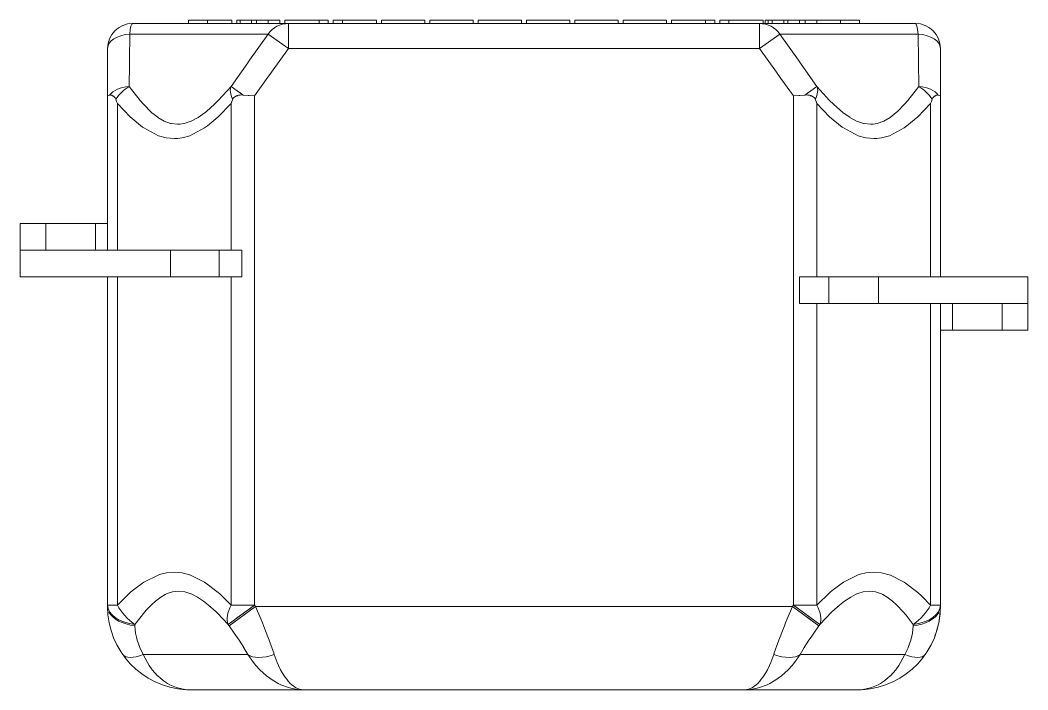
# Model space of a CAD drawing. Header units: millimetres. Extents: x -428 to 1137, y -706 to 661.
# Drawn here: x 453 to 1058, y 259 to 661 of the extents above; entities that cross this region are included whole.
import ezdxf

# ---------------------------------------------------------------- set-up
doc = ezdxf.new("R2010")
doc.units = ezdxf.units.MM
doc.header["$LTSCALE"] = 5
doc.linetypes.add('AUSGEZOGEN', pattern=[0])
doc.layers.add('Layer9', color=5, linetype='Continuous', true_color=0x0000ff)

# ---------------------------------------------------------------- blocks, each defined once
blk = doc.blocks.new('Einzelelement_nNn08')
at = {"layer": 'Layer9', "color": 5, "linetype": 'AUSGEZOGEN', "lineweight": 18, "true_color": 0x0000ff}
for p, q in [((554.16, 661), (554.16, 659)), ((580.16, 661), (554.16, 661)), ((565.57, 661), (565.57, 659)), ((580.16, 659), (580.16, 661)), ((583.16, 661), (583.16, 659)), ((583.16, 661), (609.16, 661)), ((585.16, 661), (585.16, 659)), ((592.16, 659), (592.16, 661)), ((595.06, 661), (595.06, 659)), ((602.06, 659), (602.06, 661)), ((609.16, 659), (609.16, 661)), ((612.14, 661), (612.14, 659)), ((638.16, 661), (612.14, 661)), ((632.64, 661), (632.64, 659)), ((638.16, 659), (638.16, 661)), ((641.16, 661), (641.16, 659)), ((667.16, 661), (641.16, 661)), ((646.61, 661), (646.61, 659)), ((667.16, 659), (667.16, 661)), ((696.16, 661), (670.16, 661)), ((670.16, 661), (670.16, 659)), ((696.16, 659), (696.16, 661)), ((725.16, 661), (699.16, 661)), ((699.16, 661), (699.16, 659)), ((725.16, 659), (725.16, 661)), ((754.16, 661), (728.16, 661)), ((728.16, 661), (728.16, 659)), ((754.16, 659), (754.16, 661)), ((783.16, 661), (757.16, 661)), ((757.16, 661), (757.16, 659)), ((783.16, 659), (783.16, 661)), ((812.16, 661), (786.16, 661)), ((786.16, 661), (786.16, 659)), ((812.16, 659), (812.16, 661)), ((841.16, 661), (815.16, 661)), ((815.16, 661), (815.16, 659)), ((841.16, 659), (841.16, 661)), ((844.16, 661), (844.16, 659)), ((844.16, 661), (870.16, 661)), ((864.72, 661), (864.72, 659)), ((870.16, 659), (870.16, 661)), ((873.16, 661), (873.16, 659)), ((873.16, 661), (899.19, 661)), ((878.69, 659), (878.69, 661)), ((899.19, 659), (899.19, 661)), ((900.49, 661), (900.49, 659)), ((900.49, 661), (931.54, 661)), ((902.16, 661), (902.16, 659)), ((904.74, 661), (904.74, 659)), ((911.74, 659), (911.74, 661)), ((914.08, 661), (914.08, 659)), ((921.08, 659), (921.08, 661)), ((924.54, 661), (924.54, 659)), ((931.54, 661), (957.16, 661)), ((931.54, 659), (931.54, 661)), ((945.76, 661), (945.76, 659)), ((957.16, 659), (957.16, 661)), ((897.13, 659), (520.66, 659)), ((614.2, 644), (614.2, 659)), ((897.13, 659), (897.13, 644)), ((990.66, 659), (897.13, 659)), ((518.98, 652.62), (602.05, 652.62)), ((602.05, 652.62), (614.2, 644)), ((897.13, 644), (909.28, 652.62)), ((909.28, 652.62), (992.34, 652.62)), ((897.13, 644), (614.2, 644)), ((579.79, 621.22), (587.01, 616.07)), ((924.31, 616.07), (931.54, 621.22)), ((505.66, 615.5), (505.66, 523)), ((593.95, 309.81), (593.95, 615.5)), ((917.38, 615.5), (917.38, 309.81)), ((1005.66, 507), (1005.66, 615.5)), ((511.52, 523), (511.52, 610.92)), ((579.81, 610.92), (579.81, 523)), ((931.52, 507), (931.52, 610.92)), ((999.81, 610.92), (999.81, 507)), ((453.16, 539), (453.16, 523)), ((498.34, 539), (453.16, 539)), ((468.54, 523), (468.54, 539)), ((498.34, 523), (498.34, 539)), ((498.34, 539), (505.66, 539)), ((453.16, 523), (543.43, 523)), ((453.17, 523), (453.17, 507)), ((543.43, 507), (543.43, 523)), ((543.43, 523), (586.27, 523)), ((572.71, 523), (572.71, 507)), ((586.27, 507), (586.27, 523)), ((543.43, 507), (453.17, 507)), ((505.66, 507), (505.66, 309.81)), ((511.52, 309.81), (511.52, 507)), ((543.43, 507), (586.27, 507)), ((579.81, 507), (579.81, 309.81)), ((921.06, 507), (921.06, 491)), ((938.74, 507), (921.06, 507)), ((938.74, 507), (938.74, 491)), ((938.74, 507), (1058.16, 507)), ((968.54, 491), (968.54, 507)), ((1058.16, 475), (1058.16, 507)), ((921.06, 491), (938.74, 491)), ((931.52, 309.81), (931.52, 491)), ((938.74, 491), (1058.16, 491)), ((999.81, 491), (999.81, 309.81)), ((1005.66, 309.81), (1005.66, 491)), ((1012.99, 491), (1012.99, 475)), ((1042.79, 475), (1042.79, 491)), ((1012.99, 475), (1005.66, 475)), ((1012.99, 475), (1058.16, 475)), ((511.52, 309.81), (505.66, 309.81)), ((593.95, 309.81), (577.99, 298.31)), ((594.53, 309), (578.57, 297.5)), ((593.95, 309.81), (579.81, 309.81)), ((916.8, 309), (594.53, 309)), ((932.76, 297.5), (916.8, 309)), ((933.34, 298.31), (917.38, 309.81)), ((931.52, 309.81), (917.38, 309.81)), ((999.81, 309.81), (1005.66, 309.81)), ((589.83, 280.26), (527.08, 280.26)), ((984.25, 280.26), (921.5, 280.26)), ((888.1, 259), (555.66, 259)), ((888.1, 259), (955.66, 259))]:
    blk.add_line(p, q, dxfattribs=at)
for points in [[(518.56, 621.22), (518.76, 634.59), (518.8, 636.91), (518.98, 652.62)], [(602.05, 652.62), (590.92, 636.91), (589.83, 635.38), (579.79, 621.22)], [(607.84, 648.51), (607.68, 648.63), (607.36, 648.86), (607.18, 648.98), (607.06, 649.06), (606.91, 649.17), (606.91, 649.17)], [(608.46, 648.07), (608.4, 648.12), (608.3, 648.19)], [(931.54, 621.22), (922.06, 634.59), (920.41, 636.91), (909.28, 652.62)], [(992.34, 652.62), (992.53, 636.91), (992.55, 635.68), (992.77, 621.22)], [(505.66, 644), (505.66, 629.75), (505.66, 625.97), (505.66, 615.5)], [(614.2, 644), (604.08, 629.75), (601.96, 626.76), (593.95, 615.5)], [(610.23, 646.82), (609.93, 647.03), (609.84, 647.09)], [(611.99, 645.57), (611.82, 645.69), (611.59, 645.86), (611.28, 646.08)], [(917.38, 615.5), (909.93, 625.97), (907.25, 629.75), (897.13, 644)], [(1005.66, 615.5), (1005.66, 627.05), (1005.66, 629.75), (1005.66, 644)], [(579.79, 621.22), (572.13, 612.73), (569.89, 610.51), (564.95, 606.15), (564.15, 605.52), (560.07, 602.65), (559.97, 602.59), (555.91, 600.43), (551.72, 599.01), (551.53, 598.97), (549.19, 598.61), (547.57, 598.53), (543.73, 598.97), (543.5, 599.03), (539.56, 600.45), (535.88, 602.59), (535.75, 602.68), (532.22, 605.45), (532.1, 605.56), (527.12, 610.51), (525.16, 612.75), (518.56, 621.22)], [(584.62, 617.77), (584.64, 617.76), (584.78, 617.66), (584.87, 617.6), (584.94, 617.55), (585.03, 617.48), (585.36, 617.24), (585.44, 617.19), (585.78, 616.95), (586.09, 616.72)], [(924.99, 616.55), (925.13, 616.65), (925.16, 616.67), (925.89, 617.19), (926.14, 617.37)], [(992.77, 621.22), (986.15, 612.73), (984.2, 610.51), (979.89, 606.15), (979.18, 605.52), (975.54, 602.65), (975.45, 602.59), (971.74, 600.43), (967.79, 599.01), (967.6, 598.97), (965.32, 598.61), (963.72, 598.53), (959.8, 598.97), (959.56, 599.03), (955.38, 600.45), (951.36, 602.59), (951.22, 602.68), (947.26, 605.45), (947.13, 605.56), (941.44, 610.51), (939.18, 612.75), (931.54, 621.22)], [(506.91, 616.07), (506.05, 615.84), (505.98, 615.81), (505.66, 615.5)], [(510.61, 613.49), (510.43, 613.91), (510.21, 614.28), (510.13, 614.39), (509.97, 614.59), (509.72, 614.87), (509.18, 615.33), (509.04, 615.43), (508.89, 615.52), (508.67, 615.65), (508.47, 615.75), (508.16, 615.89), (507.69, 616.03), (507.19, 616.09), (506.91, 616.07)], [(511.52, 610.92), (511.06, 612.21), (510.61, 613.49)], [(580.78, 613.49), (580.29, 612.21), (579.81, 610.92)], [(587.01, 616.07), (586.3, 616.09), (585.18, 616.03), (584.27, 615.89), (583.73, 615.75), (583.41, 615.65), (583.06, 615.52), (582.84, 615.43), (582.63, 615.33), (581.87, 614.87), (581.55, 614.59), (581.35, 614.39), (581.25, 614.28), (580.99, 613.91), (580.78, 613.49)], [(593.95, 615.5), (590.43, 615.81), (590.05, 615.84), (587.01, 616.07)], [(924.31, 616.07), (921.28, 615.84), (920.9, 615.81), (917.38, 615.5)], [(930.55, 613.49), (930.34, 613.91), (930.08, 614.28), (929.98, 614.39), (929.78, 614.59), (929.46, 614.87), (928.7, 615.33), (928.49, 615.43), (928.27, 615.52), (927.92, 615.65), (927.6, 615.75), (927.06, 615.89), (926.14, 616.03), (925.03, 616.09), (924.31, 616.07)], [(931.52, 610.92), (931.04, 612.21), (930.55, 613.49)], [(1000.72, 613.49), (1000.27, 612.21), (999.81, 610.92)], [(1004.42, 616.07), (1004.14, 616.09), (1003.64, 616.03), (1003.17, 615.89), (1002.86, 615.75), (1002.66, 615.65), (1002.44, 615.52), (1002.29, 615.43), (1002.15, 615.33), (1001.61, 614.87), (1001.35, 614.59), (1001.2, 614.39), (1001.12, 614.28), (1000.9, 613.91), (1000.72, 613.49)], [(1005.66, 615.5), (1005.35, 615.81), (1005.28, 615.84), (1004.42, 616.07)], [(579.81, 610.92), (572.12, 602.99), (565.6, 597.52), (563.88, 596.31), (555.02, 591.64), (550.37, 590.35), (547.59, 589.98), (545.64, 589.91), (540.91, 590.36), (536.27, 591.65), (527.39, 596.34), (526.7, 596.83), (519.18, 603.01), (511.52, 610.92)], [(999.81, 610.92), (992.12, 602.99), (985.6, 597.52), (983.88, 596.31), (975.02, 591.64), (970.37, 590.35), (967.59, 589.98), (965.64, 589.91), (960.91, 590.36), (956.27, 591.65), (947.39, 596.34), (946.7, 596.83), (939.18, 603.01), (931.52, 610.92)], [(579.81, 309.81), (572.98, 316.6), (572.11, 317.38), (563.83, 323.7), (554.97, 328.07), (554.81, 328.13), (550.35, 329.26), (545.66, 329.67), (540.98, 329.26), (536.91, 328.26), (536.36, 328.07), (527.5, 323.7), (520.34, 318.34), (519.22, 317.38), (511.52, 309.81)], [(999.81, 309.81), (994.42, 315.27), (992.11, 317.38), (983.83, 323.7), (975.65, 327.84), (974.97, 328.07), (970.35, 329.26), (965.66, 329.67), (960.98, 329.26), (957.59, 328.47), (956.36, 328.07), (947.5, 323.7), (940.78, 318.72), (939.22, 317.38), (931.52, 309.81)], [(577.99, 298.31), (571.58, 305.1), (570.77, 305.88), (566.31, 309.87), (563.32, 312.2), (559.54, 314.69), (556.64, 316.19), (555.75, 316.58), (555.61, 316.63), (551.97, 317.76), (548.23, 318.17), (544.59, 317.76), (541.48, 316.76), (541.06, 316.58), (540.25, 316.19), (537.65, 314.69), (534.35, 312.2), (531.79, 309.87), (528.9, 306.85), (528.04, 305.88), (522.05, 298.31)], [(989.28, 298.31), (985.07, 303.77), (983.29, 305.88), (979.53, 309.87), (976.98, 312.2), (973.68, 314.69), (971.08, 316.19), (970.79, 316.34), (970.27, 316.58), (966.74, 317.76), (963.09, 318.17), (959.36, 317.76), (956.6, 316.97), (955.58, 316.58), (954.69, 316.19), (951.79, 314.69), (948.01, 312.2), (945.02, 309.87), (941.99, 307.22), (940.56, 305.88), (933.34, 298.31)], [(505.66, 309.81), (505.66, 309.41), (505.66, 309)], [(594.53, 309), (594.24, 309.41), (593.95, 309.81)], [(605.68, 280.26), (605.37, 281.22), (603.35, 286.98), (603.28, 287.17), (602.29, 289.87), (600.56, 294.37), (598.62, 299.25), (597.62, 301.68), (594.53, 309)], [(905.64, 280.26), (905.96, 281.22), (908.04, 287.17), (909.04, 289.87), (910.77, 294.37), (912.01, 297.51), (912.71, 299.25), (913.71, 301.68), (916.8, 309)], [(916.8, 309), (917.38, 309.81)], [(917.38, 309.81), (917.09, 309.41), (916.8, 309)], [(1005.66, 309), (1005.66, 309.41), (1005.66, 309.81)], [(591.59, 308.12), (590.38, 307.24), (590.08, 307.03), (588.45, 305.85), (588.3, 305.74), (587.01, 304.81), (586.68, 304.57), (586.59, 304.51), (586.47, 304.42), (585.28, 303.57), (584.9, 303.3), (584.14, 302.75), (584.14, 302.75), (583.58, 302.34), (583.56, 302.33)], [(587.28, 303.78), (587.26, 303.76), (587.05, 303.61), (586.88, 303.49)], [(927.97, 300.95), (924.25, 303.63), (924.07, 303.76), (923.69, 304.03)], [(522.07, 297.5), (522.06, 297.91), (522.05, 298.31)], [(527.08, 280.26), (524.92, 284.4), (523.39, 288.72), (522.92, 290.61), (522.46, 293.11), (522.07, 297.5)], [(577.99, 298.31), (578.28, 297.91), (578.57, 297.5)], [(578.57, 297.5), (581.64, 293.11), (584.59, 288.72), (587.36, 284.4), (587.42, 284.29), (589.83, 280.26)], [(583.43, 302.23), (583.3, 302.14), (582.78, 301.76)], [(921.5, 280.26), (923.97, 284.4), (926.74, 288.72), (927.99, 290.61), (929.69, 293.11), (932.76, 297.5)], [(932.76, 297.5), (933.05, 297.91), (933.34, 298.31)], [(989.26, 297.5), (988.87, 293.11), (987.94, 288.72), (986.41, 284.4), (986.36, 284.29), (984.25, 280.26)], [(989.28, 298.31), (989.27, 297.91), (989.26, 297.5)], [(555.66, 259), (553.41, 259.09), (551.3, 259.34), (548.4, 259.96), (547.08, 260.36), (543.06, 262.03), (541.65, 262.81), (539.26, 264.37), (539.07, 264.51), (535.73, 267.36), (535.66, 267.43), (532.5, 271.01), (530.63, 273.64), (529.59, 275.32), (527.08, 280.26)], [(589.83, 280.26), (593.25, 275.32), (594.63, 273.64), (597.05, 271.01), (601.03, 267.43), (601.12, 267.36), (605.14, 264.51), (605.37, 264.37), (608.15, 262.81), (609.76, 262.03), (614.23, 260.36), (615.66, 259.96), (618.74, 259.34), (620.93, 259.09), (623.23, 259)], [(623.23, 259), (620.9, 259.34), (619.29, 259.96), (618.55, 260.36), (616.21, 262.03), (615.37, 262.81), (613.92, 264.37), (613.79, 264.51), (611.68, 267.36), (611.63, 267.43), (609.53, 271.01), (608.24, 273.64), (607.51, 275.32), (605.68, 280.26)], [(888.1, 259), (890.43, 259.34), (892.04, 259.96), (892.78, 260.36), (895.11, 262.03), (895.96, 262.81), (897.41, 264.37), (897.53, 264.51), (899.65, 267.36), (899.7, 267.43), (901.8, 271.01), (903.09, 273.64), (903.82, 275.32), (905.64, 280.26)], [(888.1, 259), (890.4, 259.09), (892.59, 259.34), (895.67, 259.96), (897.1, 260.36), (901.57, 262.03), (903.18, 262.81), (905.96, 264.37), (906.19, 264.51), (910.21, 267.36), (910.29, 267.43), (914.27, 271.01), (916.7, 273.64), (918.08, 275.32), (921.5, 280.26)], [(984.25, 280.26), (981.73, 275.32), (980.7, 273.64), (978.83, 271.01), (975.67, 267.43), (975.6, 267.36), (972.26, 264.51), (972.07, 264.37), (969.68, 262.81), (968.27, 262.03), (964.25, 260.36), (962.93, 259.96), (960.03, 259.34), (957.92, 259.09), (955.66, 259)]]:
    blk.add_lwpolyline(points, dxfattribs=at)
for centre, radius, start, end in [((520.66, 644), 15, 90, 180), ((990.66, 644), 15, 0, 90), ((555.66, 309), 50, 180, 266.6105), ((955.66, 309), 50, 273.38512, 0), ((955.66, 309), 50, 339.16202, 360), ((555.66, 309), 50, 267.23488, 270), ((955.66, 309), 50, 270, 272.76512)]:
    blk.add_arc(centre, radius, start, end, dxfattribs=at)
for centre, major_axis, ratio, start_param, end_param in [((520.66, 644), (0, -15), 0.136898, 3.141593, 4.099955), ((614.2, 644), (0, 15), 0.990585, 0, 0.958362), ((897.13, 644), (0, -15), 0.990585, 2.183231, 3.141593), ((990.66, 644), (0, 15), 0.136898, 5.324823, 6.283185), ((520.66, 644), (-15, 0), 0.578502, 4.824642, 6.283185), ((990.66, 644), (15, 0), 0.578502, 0, 1.458543), ((520.66, 612.6), (-15, 0), 0.5806, 4.853111, 5.873611), ((520.66, 612.6), (-11.35, -9.8), 0.547033, 4.439525, 5.199909), ((591.88, 612.6), (-11.35, 9.8), 0.547033, 0.168344, 0.928729), ((919.45, 612.6), (-11.35, -9.8), 0.547033, 2.212864, 2.973248), ((990.66, 612.6), (-11.35, 9.8), 0.547033, 4.224869, 4.985253), ((990.66, 612.6), (15, 0), 0.5806, 0.409574, 1.430074), ((525.66, 309.81), (-20, 0), 0.584492, 0, 1.38901), ((525.66, 309), (-20, 0), 0.584369, 0, 0.02264), ((525.66, 309.81), (-14.64, 13.63), 0.563178, 1.026929, 1.833293), ((593.95, 309.81), (-14.64, -13.63), 0.563178, 5.256256, 6.062621), ((917.38, 309.81), (-14.64, 13.63), 0.563178, 3.362157, 4.168522), ((985.66, 309.81), (20, 0), 0.584492, 4.894175, 6.283185), ((985.66, 309.81), (-14.64, -13.63), 0.563178, 1.3083, 2.114664), ((985.66, 309), (20, 0), 0.584369, 6.262765, 6.283185), ((525.66, 309), (-20, 0), 0.584369, 0.284128, 1.390161), ((985.66, 309), (20, 0), 0.584369, 4.893024, 5.981032), ((531.12, 291.75), (-16.37, -11.5), 0.408006, 0, 1.052292), ((605.68, 291.75), (17.55, 9.59), 0.524836, 3.380938, 4.43323), ((905.64, 291.75), (17.55, -9.59), 0.524836, 4.991548, 6.04384), ((980.21, 291.75), (16.37, -11.5), 0.408006, 5.230894, 6.283185)]:
    blk.add_ellipse(centre, major_axis=major_axis, ratio=ratio, start_param=start_param, end_param=end_param, dxfattribs=at)
blk = doc.blocks.new('Einzelschwimmkörper_nNn07')
blk.add_blockref('Einzelelement_nNn08', (0, 0))
blk = doc.blocks.new('Vorderansicht-SL_nNn06')
blk.add_blockref('Einzelschwimmkörper_nNn07', (0, 0))

msp = doc.modelspace()

# ---------------------------------------------------------------- block references
msp.add_blockref('Vorderansicht-SL_nNn06', (0, 0))

doc.saveas('drawing.dxf')
